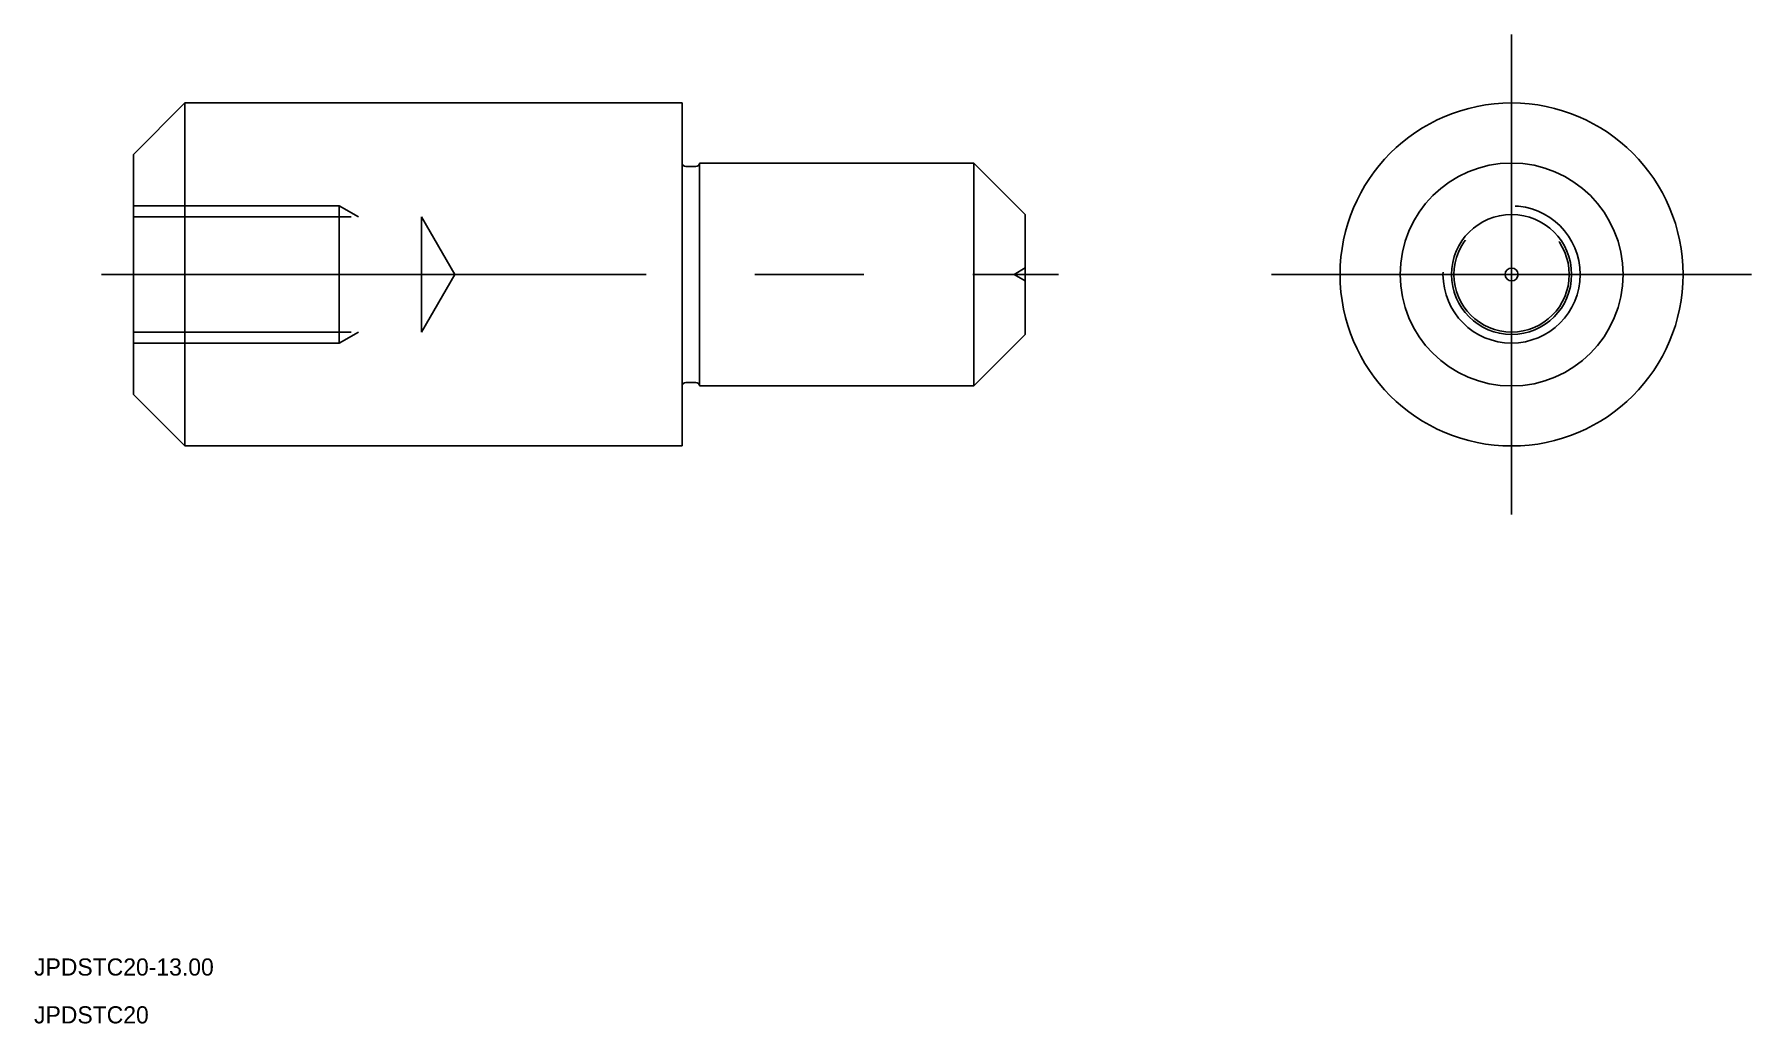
# Model space of a CAD drawing. Extents: x 499 to 599, y 565 to 623.
import ezdxf

# ---------------------------------------------------------------- set-up
doc = ezdxf.new("R2010")
doc.units = 0
doc.linetypes.add('CENTER', pattern=[50.8, 31.75, -6.35, 6.35, -6.35])
doc.linetypes.add('DASHED', pattern=[19.05, 12.7, -6.35])
doc.layers.get('0').update_dxf_attribs({"linetype": 'CONTINUOUS'})
doc.layers.add('CENTER', color=1, linetype='CENTER')

msp = doc.modelspace()

# ---------------------------------------------------------------- linework, layer by layer
at = {"color": 7, "linetype": 'CONTINUOUS'}
for p, q in [((507.44, 619.07), (504.44, 616.07)), ((536.44, 619.07), (507.44, 619.07)), ((507.44, 619.07), (507.44, 599.07)), ((536.44, 599.07), (536.44, 619.07)), ((504.44, 616.07), (504.44, 602.07)), ((537.24, 615.37), (536.64, 615.37)), ((553.44, 615.57), (537.44, 615.57)), ((537.44, 615.57), (537.44, 615.57)), ((537.44, 615.57), (537.44, 602.57)), ((553.44, 615.57), (556.44, 612.57)), ((553.44, 615.57), (553.44, 602.57)), ((556.44, 612.57), (556.44, 605.57)), ((556.44, 605.57), (553.44, 602.57)), ((507.44, 599.07), (504.44, 602.07)), ((537.24, 602.77), (536.64, 602.77)), ((553.44, 602.57), (537.44, 602.57)), ((537.44, 602.57), (537.44, 602.57)), ((536.44, 599.07), (507.44, 599.07))]:
    msp.add_line(p, q, dxfattribs=at)
at = {"color": 3, "linetype": 'DASHED'}
for p, q in [((504.44, 613.07), (516.44, 613.07)), ((516.44, 605.07), (516.44, 613.07)), ((504.44, 612.43), (521.24, 612.43)), ((523.18, 609.07), (521.24, 612.43)), ((521.24, 605.71), (521.24, 612.43)), ((521.24, 605.71), (523.18, 609.07)), ((556.44, 609.45), (555.79, 609.07)), ((556.44, 608.7), (555.79, 609.07)), ((504.44, 605.71), (521.24, 605.71)), ((504.44, 605.07), (516.44, 605.07))]:
    msp.add_line(p, q, dxfattribs=at)
at = {"color": 3}
for p, q in [((516.44, 613.07), (517.55, 612.43)), ((516.44, 605.07), (517.55, 605.71))]:
    msp.add_line(p, q, dxfattribs=at)
msp.add_line((508.64, 612.43), (508.64, 612.43))
at = {"color": 7, "linetype": 'CONTINUOUS'}
for radius in [10, 6.5, 3.5, 0.375]:
    msp.add_circle((584.8, 609.07), radius, dxfattribs=at)
at = {"color": 3, "linetype": 'DASHED'}
for radius in [4, 3.36]:
    msp.add_circle((584.8, 609.07), radius, dxfattribs=at)
at = {"color": 7, "linetype": 'CONTINUOUS'}
for centre, start, end in [((536.64, 615.57), 180, 270), ((537.24, 615.57), 270, 0), ((536.64, 602.57), 90, 180), ((537.24, 602.57), 0, 90)]:
    msp.add_arc(centre, 0.2, start, end, dxfattribs=at)
at = {"layer": 'CENTER', "color": 1, "linetype": 'CONTINUOUS'}
for p, q in [((584.8, 595.07), (584.8, 623.07)), ((570.8, 609.07), (598.8, 609.07))]:
    msp.add_line(p, q, dxfattribs=at)
at = {"layer": 'CENTER', "color": 1, "linetype": 'CENTER'}
msp.add_line((502.58, 609.07), (558.38, 609.07), dxfattribs=at)

# ---------------------------------------------------------------- texts
at = {"color": 7, "linetype": 'CONTINUOUS'}
for s, p in [('JPDSTC20-13.00', (498.64, 568.19)), ('JPDSTC20', (498.64, 565.4))]:
    msp.add_text(s, height=1, dxfattribs=at).set_placement(p)

doc.saveas('drawing.dxf')
